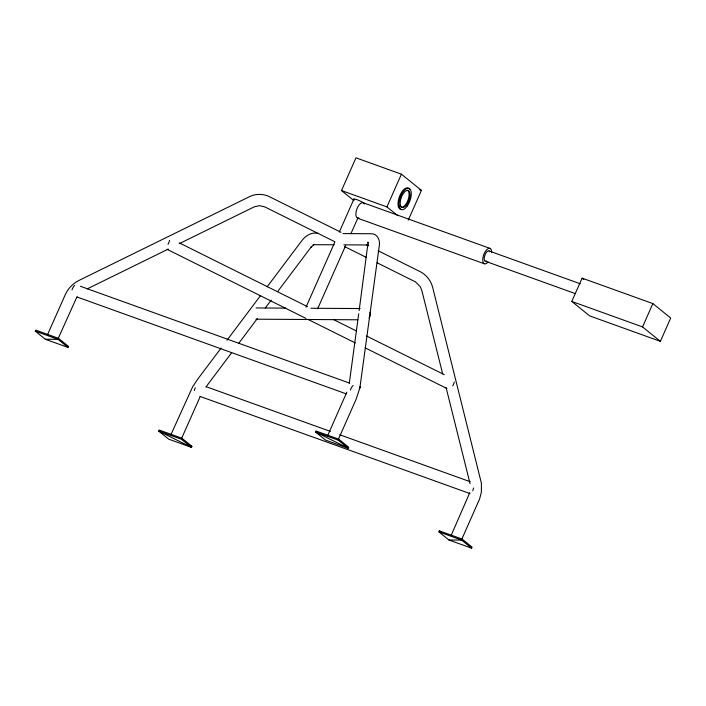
<?xml version="1.0" encoding="UTF-8"?>
<svg xmlns="http://www.w3.org/2000/svg" width="706" height="706" viewBox="0 0 706 706"><rect width="100%" height="100%" fill="white"/><g stroke="black" fill="none" stroke-linecap="round" stroke-linejoin="round"><path stroke-width="1.06" d="M368.091 242.335L359.16 310.472M349.293 383.287L358.719 313.738M359.936 387.444L379.246 246.067C380.508 240.658 377.463 233.307 371.056 233.748L342.931 233.58M338.342 439.432L356.177 399.146L359.866 387.77M359.681 388.627L360.131 386.526M469.799 492.629L451.028 535.695M346.805 392.218L327.61 435.787M35.3 331.158L35.75 330.134L58.474 338.315L68.482 346.417L68.023 347.431L45.308 339.259L35.3 331.158L58.016 339.339L68.023 347.431M47.417 334.953L65.128 294.993C67.882 288.78 72.771 283.494 78.887 280.485L249.192 196.824C255.572 193.568 263.435 193.585 269.789 196.877L341.069 232.318M58.139 338.606L76.98 296.785M58.474 338.315L58.016 339.339L45.308 339.259M170.826 434.861L192.641 386.826L197.318 379.696L221.04 348.137M181.557 438.505L199.93 397.151M181.433 439.238L158.709 431.066L191.441 447.339L181.433 439.238L181.883 438.214L159.168 430.042L158.709 431.066L168.716 439.167L191.441 447.339L191.891 446.316L181.883 438.214M353.997 200.672L341.483 190.549L355.983 157.835L401.423 174.179L421.429 190.382L408.253 220.122M305.998 307.207L334.838 242.114M339.277 232.097L353.927 199.057M317.612 308.84L345.569 245.75M350.891 233.73L357.995 217.713M397.76 215.674L386.923 206.893L401.423 174.179M338.218 440.165L315.503 431.993L348.226 448.266L338.218 440.165L338.668 439.141L315.953 430.969L315.503 431.993L325.501 440.094L348.226 448.266L348.676 447.242L338.668 439.141M438.911 531.892L439.361 530.868L462.086 539.049L472.085 547.15L471.634 548.165L448.919 539.993L438.911 531.892L461.627 540.072L471.634 548.165M461.75 539.331L479.656 498.815L481.386 492.029L481.413 483.257L432.725 287.624C431.039 280.847 426.433 274.793 420.158 271.66L378.169 250.771M462.086 539.049L461.627 540.072L448.919 539.993M571.789 301.444L582.115 278.138L652.873 303.598L670.7 318.027L660.375 341.342L589.607 315.873L571.789 301.444L642.548 326.913L660.375 341.342M642.548 326.913L652.873 303.598M205.923 386.985L231.674 352.709M226.97 340.248L260.585 295.549M267.177 286.777L300.791 242.079C304.613 236.475 310.79 231.647 318.062 233.43M238.919 343.072L257.363 318.538M265.271 308.028L271.201 300.147M277.785 291.384L310.066 248.45L313.782 244.629M313.217 244.911L313.685 244.664M87.279 288.86L168.328 249.05M179.2 243.711L254.319 206.805L259.473 205.667L264.618 206.823L334.697 241.681M313.208 244.691L334.115 244.77M343.831 244.832L368.656 244.982M256.101 307.948L285.674 308.125M310.861 308.266L360.139 308.557M255.907 319.191L357.757 319.792M419.364 189.64L421.429 190.382M341.483 190.549L386.923 206.893M363.211 202.763L490.052 248.406M489.099 250.974L580.208 283.759M485.278 261.211L575.355 293.625M484.316 263.779L357.474 218.136A8.207 3.724 -70.2 0 0 359.01 218.11M80.405 286.265L349.505 383.102M77.104 297.014L346.214 393.851M206.223 386.72L330.426 431.419M339.736 434.764L470.152 481.695M199.816 396.348L469.958 493.565M189.826 445.574L191.891 446.316M366.458 244.947L368.408 245.917M344.563 246.588L366.282 257.39M377.136 262.791L415.578 281.95L420.335 286.804L421.861 290.607L442.644 373.774M179.324 242.899L307.41 306.598M334.009 319.827L356.671 331.096M366.52 335.994L444.356 374.709M167.084 249.333L306.007 318.424M307.975 319.403L355.268 342.931M365.117 347.829L446.889 388.494M582.115 278.138L583.756 279.47M439.361 530.868L441.029 532.218M367.87 242.211L368.17 243.076M446.104 387.629L470.072 483.698M369.979 312.29A5.648 5.33 -89.7 0 1 369.044 317.85M169.555 240.384A5.648 1.703 -63.6 0 1 168.028 244.267M454.293 381.999A5.648 1.703 -63.6 0 1 452.758 385.873M407.336 190.179A9.037 4.104 -70.2 0 1 407.741 200.795A9.037 4.104 -70.2 0 1 400.549 206.823M400.152 206.399A9.037 4.104 -70.2 0 1 399.817 205.843M401.59 209.382A11.296 5.127 -70.2 0 1 399.72 195.941A11.296 5.127 -70.2 0 1 409.639 189.632M194.388 390.586A5.648 2.568 -70.2 0 1 195.244 387.797M472.808 490.776A5.648 2.568 -70.2 0 1 473.664 487.987M72.012 289.848A5.648 2.568 -70.2 0 1 74.748 285.348M350.432 390.03A5.648 2.568 -70.2 0 1 353.159 385.529M488.164 261.935A8.207 3.724 -70.2 0 1 482.754 260.77A8.207 3.724 -70.2 0 1 486.981 249.439A8.207 3.724 -70.2 0 1 491.658 252.571M357.051 217.88A8.207 3.724 -70.2 0 1 357.765 207.043A8.207 3.724 -70.2 0 1 364.305 203.902M489.823 251.733A5.463 2.48 -70.2 0 0 488.075 250.992L487.696 251.168A5.463 2.48 -70.2 0 0 484.254 257.805A5.463 2.48 -70.2 0 0 486.672 261.008M353.953 199.286A5.648 0.785 23.9 0 1 358.948 200.469A5.648 0.785 23.9 0 1 364.208 203.69M311.434 246.747L310.843 247.427L311.461 246.738M407.247 206.011A11.296 5.127 -70.2 0 0 409.074 188.396A11.296 5.127 -70.2 0 0 399.058 202.525A11.296 5.127 -70.2 0 0 407.247 206.011M406.815 204.608A9.037 4.104 -70.2 0 0 408.28 190.523A9.037 4.104 -70.2 0 0 400.276 201.819A9.037 4.104 -70.2 0 0 406.815 204.608"/></g></svg>
